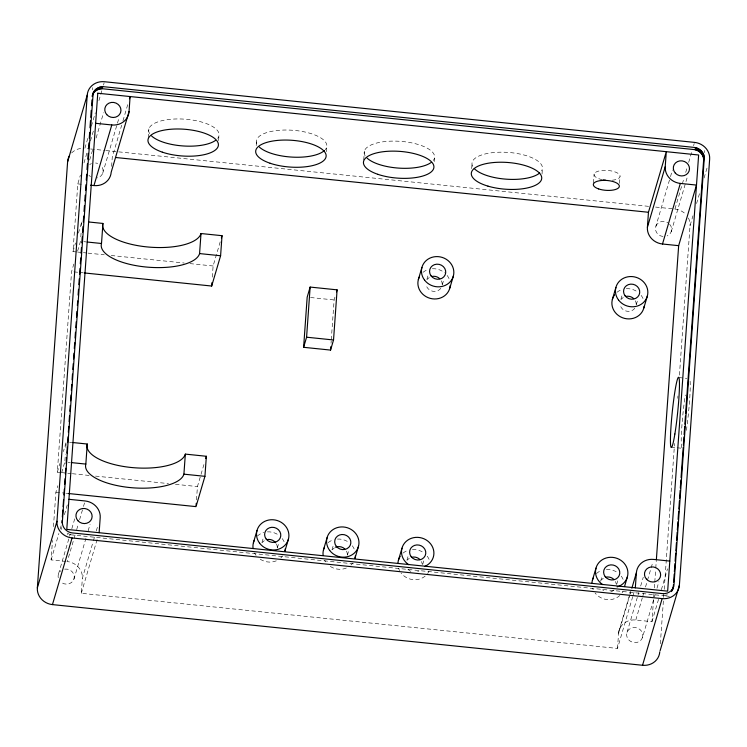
<?xml version="1.0" encoding="UTF-8"?>
<svg xmlns="http://www.w3.org/2000/svg" width="747" height="747" viewBox="0 0 747 747"><rect width="100%" height="100%" fill="white"/><g stroke="black" fill="none" stroke-linecap="round" stroke-linejoin="round"><path stroke-width="0.56" stroke-dasharray="3.73 2.8" d="M92.609 89.845L92.74 87.66M471.693 168.645L471.992 164.023M542.023 174.079L542.397 168.719M66.109 561.445L51.095 559.905L52.486 540.398M53.457 526.635L55.904 492.217L57.818 485.727M60.806 472.524L57.332 472.169L71.572 271.637L73.804 264.055M76.465 251.935L72.991 251.58L77.8 183.902L80.396 175.087M64.905 460.806L65.372 454.129M65.848 447.444L66.25 441.869L63.383 451.608M80.807 236.883L81.199 231.309M81.591 225.743L81.909 221.28L78.407 233.185M632.728 596.648L617.489 648.433L81.292 593.305L82.366 578.262L93.067 541.911M111.611 166.404L112.274 157.141L121.677 125.197M148.233 137.868L148.868 128.96M218.6 140.613L218.918 136.159M196.489 499.939L197.441 486.568L204.445 462.767M212.316 277.128L213.11 265.988L220.43 241.094M256.202 145.6L256.594 140.034M326.336 151.688L326.654 147.234M331.042 343.237L331.21 340.959M331.285 339.82L334.124 299.949L335.31 295.905M363.742 160.026L364.377 151.109M434.194 161.66L434.427 158.317M593.491 182.95L594.126 174.032M619.524 183.379L619.991 176.694M617.489 648.433L618.563 633.391L629.908 594.827M618.563 633.391A16.303 15.024 16.4 0 1 635.79 620.01L651.963 621.672L653.942 593.734M654.353 587.917L654.689 583.258M654.774 582.1L655.679 569.289M655.763 568.131L656.258 561.146M660.348 643.783L663.551 598.627M663.635 597.469L663.794 595.144M664.214 589.355L674.569 443.457M677.781 398.291L677.94 395.975M679.425 375.134L690.032 225.753L692.973 215.752M61.403 529.492L61.581 527.317M704.197 152.715L704.374 150.539M87.791 138.391L84.85 148.382L89.491 148.868M91.386 126.168L95.308 112.834M98.912 100.621L101.853 90.62M103.488 85.065L104.141 82.842M83.963 162.967L86.876 153.051M90.443 140.931L93.366 131.014M89.64 160.063L92.553 150.147M96.12 138.027L103.581 112.685M72.991 251.58L75.54 242.924M77.623 251.076L80.489 241.337M102.703 173.267L118.922 118.185M122.975 120.79L127.83 104.263M57.332 472.169L59.872 463.513M61.637 472.748L64.821 461.926M51.095 559.905L58.882 533.461M60.18 529.053L61.151 525.748M64.391 514.73L67.314 504.813M58.527 573.855L70.199 534.189M71.824 528.68L74.737 518.773M75.045 535.123L67.267 561.567A16.303 15.024 16.4 0 1 82.366 578.262M76.67 529.614L78.286 524.105M79.584 519.697L83.15 507.577M83.477 506.475L85.102 500.966M73.869 579.355L85.868 538.587M88.137 530.874L90.079 524.263M93.384 540.809L94.682 536.402M96.307 530.893L97.932 525.384M81.292 593.305L97.829 537.121M261.926 542.639L263.224 538.232M277.342 547.99L278.958 542.481M331.985 549.848L333.283 545.441M426.854 279.518L428.479 274.009M347.392 555.198L349.017 549.689M442.271 284.868L443.895 279.359M406.919 560.269L408.217 555.861M422.653 564.517L424.277 559.008M620.86 299.463L622.484 293.954M663.028 236.491A8.152 7.517 16.4 0 1 655.894 226.22L670.162 177.749M670.489 176.647L672.431 170.036M636.267 304.813L637.891 299.304M655.595 207.068L674.933 209.048L684.084 177.945M685.718 172.389L687.361 166.842M688.669 162.398L691.937 151.286M693.571 145.73L694.224 143.508M671.236 231.719L687.772 175.536M696.568 203.539L700.163 191.316M704.094 177.982L707.689 165.769M600.597 581.306L602.222 575.806M616.658 584.453L617.956 580.055M618.833 631.439L630.505 591.783M630.235 593.725L630.879 591.521M633.054 595.546L634.026 592.24M627.05 632.307L637.751 595.947M638.078 594.845L638.732 592.642M640.674 586.031L643.27 577.216M635.79 620.01L642.28 597.983M642.607 596.881L643.895 592.474M645.52 586.965L647.145 581.455M647.462 580.354L652.981 561.623M642.392 637.798A8.152 7.517 16.4 0 0 633.148 627.573A8.152 7.517 16.4 0 0 628.629 639.787A8.152 7.517 16.4 0 0 642.392 637.798L655.044 594.836M656.986 588.225L658.929 581.614M651.963 621.672L659.097 597.441M661.366 589.728L667.519 568.794M663.924 593.66L663.327 595.676L67.305 534.432M667.398 594.827L663.327 595.676L669.564 596.377M90.648 148.98L104.58 150.418M105.738 150.53L648.639 206.349M77.8 183.902L81.264 184.257M83.804 241.673L86.017 241.907M77.623 252.056L82.254 252.533M83.412 252.654L86.885 253.009M88.043 253.13L104.263 254.792M111.21 255.511L184.154 263.009M189.943 263.607L213.11 265.988M73.888 271.871L83.15 272.823M310.547 297.521L334.124 299.949M678.883 377.571L686.801 378.374M671.011 447.145L676.399 447.696M677.099 447.789L681.787 448.247M69.564 442.215L71.777 442.439M68.136 462.262L70.349 462.496M61.964 472.646L66.595 473.122M67.753 473.243L71.226 473.598M72.384 473.719L89.752 475.503M95.541 476.1L168.495 483.598M175.442 484.308L197.441 486.568M55.904 492.217L65.166 493.169M66.324 493.291L68.64 493.534M70.423 534.721L65.419 532.209M64.625 569.121A8.152 7.517 16.4 0 1 74.14 578.411A8.152 7.517 16.4 0 1 61.693 582.697M58.247 577.748A8.152 7.517 16.4 0 1 60.862 570.699M102.302 167.477A8.152 7.517 16.4 0 1 96.615 178.001M90.527 176.619A8.152 7.517 16.4 0 1 88.94 175.256M89.696 164.62A8.152 7.517 16.4 0 1 91.461 163.593M95.569 163.005A8.152 7.517 16.4 0 1 97.642 163.472M669.657 224.24A8.152 7.517 16.4 0 1 667.146 235.903M655.894 226.22A8.152 7.517 16.4 0 1 668.07 222.877M622.97 591.241A16.303 15.024 16.4 0 1 622.111 592.773M619.842 595.48A16.303 15.024 16.4 0 1 595.07 592.931M593.211 589.803A16.303 15.024 16.4 0 1 592.586 588.122M596.442 573.593A16.303 15.024 16.4 0 1 600.98 570.68M606.387 569.438A16.303 15.024 16.4 0 1 617.153 572.342M621.215 576.142A16.303 15.024 16.4 0 1 623.698 580.951M428.965 571.296A16.303 15.024 16.4 0 1 427.611 573.556M425.164 576.124A16.303 15.024 16.4 0 1 401.064 572.986M399.608 570.671A16.303 15.024 16.4 0 1 398.581 568.178M403.109 553.06A16.303 15.024 16.4 0 1 406.984 550.735M412.381 549.493A16.303 15.024 16.4 0 1 423.147 552.397M427.209 556.198A16.303 15.024 16.4 0 1 429.404 560.166M617.031 292.273A16.303 15.024 16.4 0 1 620.897 289.939M626.294 288.687A16.303 15.024 16.4 0 1 637.07 291.582M641.131 295.373A16.303 15.024 16.4 0 1 643.335 299.332M423.054 272.319A16.303 15.024 16.4 0 1 428.657 269.378M432.326 268.743A16.303 15.024 16.4 0 1 444.586 272.776M447.145 275.447A16.303 15.024 16.4 0 1 449.349 279.415M352.668 563.135A16.303 15.024 16.4 0 1 350.903 565.115M346.356 568.028A16.303 15.024 16.4 0 1 330.193 566.366M325.599 561.819A16.303 15.024 16.4 0 1 324.665 560.25M328.176 542.639A16.303 15.024 16.4 0 1 333.778 539.698M337.448 539.073A16.303 15.024 16.4 0 1 348.214 541.977M352.276 545.777A16.303 15.024 16.4 0 1 354.76 550.586M282.609 555.927A16.303 15.024 16.4 0 1 280.844 557.906M276.306 560.829A16.303 15.024 16.4 0 1 260.133 559.167M256.072 555.366A16.303 15.024 16.4 0 1 254.615 553.051M257.444 536.029A16.303 15.024 16.4 0 1 263.728 532.499M267.389 531.873A16.303 15.024 16.4 0 1 278.155 534.777M282.217 538.578A16.303 15.024 16.4 0 1 284.7 543.386M613.987 590.009A8.152 7.517 16.4 0 1 610.402 591.885M603.632 590.634A8.152 7.517 16.4 0 1 602.54 589.766M601.41 580.055A8.152 7.517 16.4 0 1 603.352 578.243M615.407 581.493A8.152 7.517 16.4 0 1 616.191 584.051M418.927 570.885A8.152 7.517 16.4 0 1 417.722 571.52M410.869 571.371A8.152 7.517 16.4 0 1 407.601 568.794M407.404 560.11A8.152 7.517 16.4 0 1 409.356 558.298M421.411 561.548A8.152 7.517 16.4 0 1 422.195 564.106M332.471 549.689A8.152 7.517 16.4 0 1 334.413 547.878M346.468 551.127A8.152 7.517 16.4 0 1 347.28 555.002M634.81 308.268A8.152 7.517 16.4 0 1 626.145 311.051A8.152 7.517 16.4 0 1 620.029 304.272M621.345 299.314A8.152 7.517 16.4 0 1 623.287 297.493M635.342 300.752A8.152 7.517 16.4 0 1 636.164 304.617M440.814 288.323A8.152 7.517 16.4 0 1 432.84 291.265A8.152 7.517 16.4 0 1 426.304 285.634M427.34 279.369A8.152 7.517 16.4 0 1 429.292 277.548M441.346 280.807A8.152 7.517 16.4 0 1 442.159 284.672M262.412 542.49A8.152 7.517 16.4 0 1 264.363 540.679M276.409 543.928A8.152 7.517 16.4 0 1 277.23 547.803M365.162 155.824A35.314 13.418 4.1 0 1 400.196 141.323A35.314 13.418 4.1 0 1 433.232 160.54M472.655 166.329A35.314 13.418 4.1 0 1 507.773 152.388A35.314 13.418 4.1 0 1 541.547 170.923M149.652 133.666A35.314 13.418 4.1 0 1 184.686 119.165A35.314 13.418 4.1 0 1 217.713 138.382M71.609 152.948A16.303 15.024 16.4 0 1 82.73 148.298M674.933 209.048A16.303 15.024 16.4 0 1 686.054 214.632M688.398 218.012A16.303 15.024 16.4 0 1 690.032 225.753M256.791 143.555A35.314 13.418 4.1 0 1 294.346 130.398A35.314 13.418 4.1 0 1 325.225 149.727M690.088 381.138A35.314 2.708 -84.1 0 1 686.325 430.758M681.609 447.696A35.314 2.708 -84.1 0 1 685.288 395.042M602.334 179.7A13.035 4.949 4.1 0 1 596.573 171.791A13.035 4.949 4.1 0 1 617.218 172.874A13.035 4.949 4.1 0 1 612.297 180.232"/><path stroke-width="1.12" d="M93.711 91.909L92.208 96.41C92.74 90.564 98.259 85.924 104.113 86.745L694.196 147.411C699.715 147.869 704.701 152.864 704.262 158.551L673.999 584.686L672.309 590.457M659.769 651.888A16.303 15.024 16.4 0 1 642.532 665.269L52.449 604.603A16.303 15.024 16.4 0 1 37.35 587.898L67.613 161.763A16.303 15.024 16.4 0 1 69.256 156.132M37.35 587.898L56.968 521.247L87.231 95.112A16.303 15.024 16.4 0 1 104.468 81.731L694.551 142.397A16.303 15.024 16.4 0 1 709.65 159.102L679.387 585.237L660.096 650.777M61.926 522.816L62.094 520.491M62.337 517.008L62.832 510.033M63.084 506.55L63.579 499.575M63.906 494.925L64.317 489.117M64.653 484.476L65.064 478.659M65.391 474.018L65.801 468.21M66.138 463.56L66.548 457.752M66.875 453.102L67.286 447.294M67.622 442.644L68.033 436.836M68.36 432.186L68.771 426.378M69.107 421.728L69.518 415.92M69.844 411.27L70.255 405.462M70.591 400.822L71.002 395.004M71.329 390.364L71.74 384.556M72.076 379.906L72.487 374.098M72.814 369.448L73.234 363.64M73.561 358.99L73.972 353.182M74.298 348.532L74.719 342.724M75.045 338.074L75.456 332.266M75.783 327.616L76.203 321.808M76.53 317.167L76.941 311.35M77.352 305.542L77.688 300.901M78.099 295.084L78.51 289.276M78.837 284.635L79.257 278.818M79.584 274.177L79.994 268.36M80.321 263.719L80.741 257.911M81.068 253.261L81.479 247.453M81.806 242.803L82.226 236.995M82.553 232.345L82.964 226.537M83.29 221.887L83.711 216.079M84.037 211.429L84.448 205.621M84.775 200.98L85.195 195.163M85.522 190.522L85.933 184.705M86.269 180.064L86.68 174.256M87.007 169.606L87.418 163.798M87.754 159.148L88.165 153.34M88.491 148.69L88.902 142.882M89.238 138.232L89.649 132.424M89.976 127.774L90.471 120.809M90.723 117.326L91.218 110.351M91.545 105.701L91.956 99.893M87.259 444.026A49.442 18.778 4.1 0 0 130.893 467.454A49.442 18.778 4.1 0 0 185.34 454.111L206.359 456.277L204.93 476.325L183.911 474.168A49.442 18.778 4.1 0 1 129.464 487.502A49.442 18.778 4.1 0 1 85.84 464.083L87.259 444.026L72.879 442.551M102.927 223.446A49.442 18.778 4.1 0 0 146.561 246.865A49.442 18.778 4.1 0 0 201.008 233.531L222.027 235.688L220.598 255.745L199.58 253.578A49.442 18.778 4.1 0 1 145.133 266.922A49.442 18.778 4.1 0 1 101.508 243.494L102.927 223.446L88.548 221.962M99.127 532.714L100.201 517.671A16.303 15.024 16.4 0 0 85.102 500.966L68.929 499.304M90.499 185.209L93.963 185.564A16.303 15.024 16.4 0 0 111.2 172.184L129.035 111.592L130.109 96.55L129.455 98.753M183.911 474.168L185.34 454.111M199.58 253.578L201.008 233.531M196.097 505.514L196.256 503.282M84.308 272.944L211.681 286.036L211.915 282.693M303.618 347.308L307.176 297.175L310.145 287.072L337.093 289.845L333.535 339.978L330.557 350.082L303.618 347.308L306.587 337.205L310.145 287.072M330.557 350.082L330.8 346.664M647.397 227.312L648.461 212.269L666.296 151.678L665.232 166.712L647.397 227.312A16.303 15.024 16.4 0 0 662.496 244.008L678.659 245.67L696.493 185.079L680.33 183.417A16.303 15.024 16.4 0 1 665.232 166.712M635.323 587.833L636.388 572.8A16.303 15.024 16.4 0 1 653.625 559.419L669.798 561.081M656.342 559.979L678.659 245.67M673.215 588.001L673.467 584.518M673.626 582.193L674.205 574.06M674.373 571.735L674.952 563.602M675.111 561.277L675.69 553.144M675.858 550.819L676.437 542.686M676.605 540.361L677.174 532.228M677.342 529.903L677.921 521.77M678.089 519.445L678.659 511.312M678.827 508.987L679.406 500.854M679.574 498.529L680.153 490.396M680.312 488.071L680.89 479.938M681.059 477.613L683.206 447.406M683.365 445.081L683.944 436.948M684.112 434.623L684.691 426.49M684.85 424.165L685.429 416.032M685.597 413.707L703.842 157.075M93.17 93.104L62.356 521.798C61.917 527.485 66.903 532.48 72.422 532.938L662.505 593.604C666.576 594.052 670.927 592.1 672.907 588.431M67.613 161.763L87.231 95.112M93.114 93.954L94.421 90.798M93.823 92.843L95.28 89.789M94.682 91.834L96.279 88.902M95.681 90.938L96.802 90.182L97.399 88.146M96.802 90.182L98.025 89.575L98.623 87.539M98.025 89.575L99.332 89.126L99.93 87.082M99.332 89.126L100.696 88.846L101.293 86.801M102.694 86.689L102.096 88.725L100.696 88.846M93.963 185.564L111.798 124.964A16.303 15.024 16.4 0 0 129.035 111.592M52.449 604.603L72.067 537.952A16.303 15.024 16.4 0 1 56.968 521.247M221.383 237.854L222.027 235.688M211.681 286.036L220.598 255.745M205.724 458.443L206.359 456.277M204.93 476.325L196.013 506.625L68.64 493.534M253.41 542.724L256.977 530.603M336.495 291.862L337.093 289.845M288.445 539.101L284.878 551.221A16.303 15.024 16.4 0 0 285.317 548.634M323.47 549.923L327.037 537.803M418.339 279.593L421.906 267.473M358.504 546.3L354.937 558.42A16.303 15.024 16.4 0 0 355.367 555.833M449.815 288.09L453.382 275.97M398.403 560.343L401.97 548.223M612.335 299.566L615.902 287.446M662.496 244.008L680.33 183.417M643.821 308.016L647.388 295.896M695.597 147.645L694.999 149.661L100.014 88.491M704.262 157.225L703.665 159.251C703.375 155.059 700.266 151.426 696.363 150.063L696.96 148.037M697.67 150.623L698.268 148.597M698.893 151.333L699.491 149.307M700.014 152.183L700.611 150.156M701.013 153.154L701.61 151.137M701.872 154.237L702.469 152.211M702.582 155.404L703.17 153.387M703.114 156.646L703.711 154.629M703.487 157.934L704.076 155.918M592.408 580.288L595.975 568.168M624.52 586.582L627.443 576.665M631.85 588.225L636.388 572.8M642.532 665.269L662.15 598.618A16.303 15.024 16.4 0 0 679.387 585.237M671.6 591.568L672.197 589.551M672.851 589.262L673.813 585.984M698.128 149.951L694.999 149.661L696.363 150.063M95.635 123.302L111.798 124.964M115.757 157.505L648.461 212.269M87.128 242.019L101.508 243.494M306.587 337.205L333.535 339.978M71.46 462.608L85.84 464.083M72.067 537.952L662.15 598.618M591.969 582.875A16.303 15.024 16.4 0 1 593.314 577.833M397.974 562.93A16.303 15.024 16.4 0 1 400.168 556.356M644.157 306.298A16.303 15.024 16.4 0 1 622.447 317.727A16.303 15.024 16.4 0 1 614.594 294.85M450.245 285.503A16.303 15.024 16.4 0 1 430.216 298.37A16.303 15.024 16.4 0 1 419.254 277.137M323.096 555.142A16.303 15.024 16.4 0 1 324.375 547.467M253.037 547.943A16.303 15.024 16.4 0 1 254.316 540.258M605.873 577.188A8.152 7.517 16.4 0 1 613.745 579.308M411.877 557.243A8.152 7.517 16.4 0 1 419.749 559.363M335.618 547.243A8.152 7.517 16.4 0 1 344.806 548.942M625.818 296.438A8.152 7.517 16.4 0 1 633.68 298.567M431.813 276.493A8.152 7.517 16.4 0 1 439.684 278.622M266.884 539.614A8.152 7.517 16.4 0 1 275.68 542.77M408.702 564.667A16.303 15.024 16.4 0 1 406.004 541.528A16.303 15.024 16.4 0 1 430.776 544.077A16.303 15.024 16.4 0 1 424.866 566.329M602.698 584.612A16.303 15.024 16.4 0 1 600.448 561.081A16.303 15.024 16.4 0 1 625.482 565.021A16.303 15.024 16.4 0 1 617.125 586.89M431 162.585A35.314 13.418 4.1 0 1 398.609 168.103A35.314 13.418 4.1 0 1 367.132 158.159M539.707 172.977A35.314 13.418 4.1 0 1 506.662 179.205A35.314 13.418 4.1 0 1 474.317 168.617M215.481 140.436A35.314 13.418 4.1 0 1 183.099 145.954A35.314 13.418 4.1 0 1 151.622 136.001M324.459 150.511A35.314 13.418 4.1 0 1 292.366 157.122A35.314 13.418 4.1 0 1 259.358 147.075M605.64 180.214A13.035 4.949 4.1 0 1 603.408 179.906M97.773 93.226L66.791 529.39L667.659 591.157L698.632 155.002L97.773 93.226M646.463 579.186A8.152 7.517 16.4 0 0 660.227 577.207A8.152 7.517 16.4 0 0 650.982 566.982A8.152 7.517 16.4 0 0 646.463 579.186M77.94 520.743A8.152 7.517 16.4 0 0 91.704 518.754A8.152 7.517 16.4 0 0 82.45 508.53A8.152 7.517 16.4 0 0 77.94 520.743M106.774 114.655A8.152 7.517 16.4 0 0 120.538 112.676A8.152 7.517 16.4 0 0 111.294 102.451A8.152 7.517 16.4 0 0 106.774 114.655M675.307 173.108A8.152 7.517 16.4 0 0 689.07 171.128A8.152 7.517 16.4 0 0 679.826 160.894A8.152 7.517 16.4 0 0 675.307 173.108M411.167 556.674A8.152 7.517 16.4 0 0 425.118 555.824A8.152 7.517 16.4 0 0 416.826 544.927A8.152 7.517 16.4 0 0 411.167 556.674M605.173 576.619A8.152 7.517 16.4 0 0 619.123 575.769A8.152 7.517 16.4 0 0 610.831 564.872A8.152 7.517 16.4 0 0 605.173 576.619M329.698 550.446A16.303 15.024 16.4 0 0 357.598 548.756A16.303 15.024 16.4 0 0 341.015 526.952A16.303 15.024 16.4 0 0 329.698 550.446M336.234 546.253A8.152 7.517 16.4 0 0 350.184 545.403A8.152 7.517 16.4 0 0 341.893 534.507A8.152 7.517 16.4 0 0 336.234 546.253M259.639 543.246A16.303 15.024 16.4 0 0 287.539 541.556A16.303 15.024 16.4 0 0 270.956 519.753A16.303 15.024 16.4 0 0 259.639 543.246M266.175 539.045A8.152 7.517 16.4 0 0 280.125 538.204A8.152 7.517 16.4 0 0 271.833 527.298A8.152 7.517 16.4 0 0 266.175 539.045M424.576 280.116A16.303 15.024 16.4 0 0 452.467 278.435A16.303 15.024 16.4 0 0 435.893 256.623A16.303 15.024 16.4 0 0 424.576 280.116M431.112 275.923A8.152 7.517 16.4 0 0 445.053 275.083A8.152 7.517 16.4 0 0 436.771 264.177A8.152 7.517 16.4 0 0 431.112 275.923M618.591 300.089A16.303 15.024 16.4 0 0 646.482 298.352A16.303 15.024 16.4 0 0 629.861 276.567A16.303 15.024 16.4 0 0 618.591 300.089M625.108 295.868A8.152 7.517 16.4 0 0 639.058 295.018A8.152 7.517 16.4 0 0 630.767 284.121A8.152 7.517 16.4 0 0 625.108 295.868M162.323 152.155A35.314 13.418 4.1 0 0 218.208 146.188A35.314 13.418 4.1 0 0 169.009 129.418A35.314 13.418 4.1 0 0 162.323 152.155M377.833 174.312A35.314 13.418 4.1 0 0 433.718 168.346A35.314 13.418 4.1 0 0 384.528 151.566A35.314 13.418 4.1 0 0 377.833 174.312M487.978 186.134A35.314 13.418 4.1 0 0 541.724 178.365A35.314 13.418 4.1 0 0 489.808 162.977A35.314 13.418 4.1 0 0 487.978 186.134M270.05 163.229A35.314 13.418 4.1 0 0 325.944 157.262A35.314 13.418 4.1 0 0 276.745 140.492A35.314 13.418 4.1 0 0 270.05 163.229M598.646 188.926A13.035 4.949 4.1 0 0 619.282 186.722A13.035 4.949 4.1 0 0 601.12 180.531A13.035 4.949 4.1 0 0 598.646 188.926M674.868 434.016A35.314 2.708 -84.1 0 0 678.883 377.571A35.314 2.708 -84.1 0 0 671.077 425.491A35.314 2.708 -84.1 0 0 674.868 434.016"/></g></svg>
